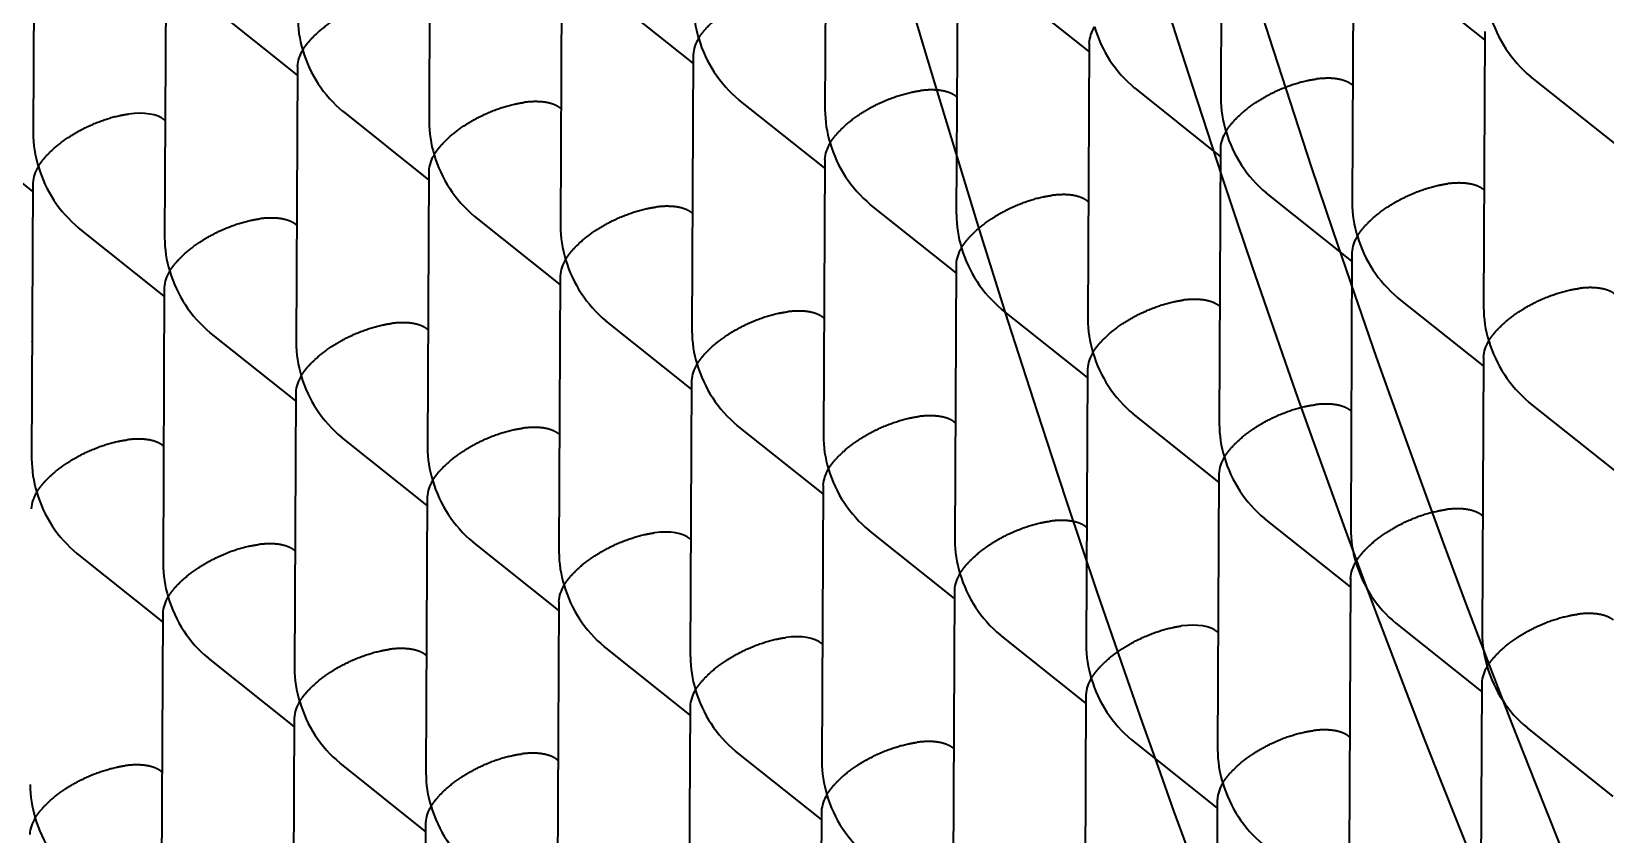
# Model space of a CAD drawing. Extents: x 23 to 587, y 4 to 413.
# Drawn here: x 421.05 to 426.75, y 137.73 to 140.64 of the extents above; entities that cross this region are included whole.
import ezdxf

# ---------------------------------------------------------------- set-up
doc = ezdxf.new("R2010")
doc.units = 0
doc.layers.get('0').update_dxf_attribs({"lineweight": 13})

# ---------------------------------------------------------------- blocks, each defined once
blk = doc.blocks.new('BLOCK6941')
at = {"color": 7, "lineweight": 35, "ltscale": 0.050027}
for p, q in [((-1.705, -3.276), (-1.714, -5.278)), ((-4.575, -3.361), (-4.585, -5.362)), ((-10.316, -3.53), (-10.326, -5.531)), ((-7.446, -3.446), (-7.455, -5.447)), ((-0.751, -4.036), (-0.761, -6.037)), ((-6.493, -4.205), (-6.502, -6.206)), ((-3.622, -4.12), (-3.632, -6.122)), ((-9.363, -4.29), (-9.373, -6.291)), ((-2.669, -4.88), (-2.679, -6.881)), ((0.202, -4.795), (0.192, -6.796)), ((-5.54, -4.964), (-5.549, -6.966)), ((-8.41, -5.049), (-8.42, -7.05)), ((-1.716, -5.639), (-1.725, -7.64)), ((-7.457, -5.808), (-7.467, -7.81)), ((-4.586, -5.724), (-4.596, -7.725)), ((-10.328, -5.893), (-10.337, -7.894)), ((-3.633, -6.483), (-3.643, -8.484)), ((-0.763, -6.399), (-0.772, -8.4)), ((-6.504, -6.568), (-6.514, -8.569)), ((-9.375, -6.652), (-9.384, -8.654)), ((0.19, -7.158), (0.181, -9.159)), ((-2.68, -7.243), (-2.69, -9.244)), ((-8.422, -7.412), (-8.431, -9.413)), ((-5.551, -7.327), (-5.561, -9.328)), ((-4.598, -8.087), (-4.607, -10.088)), ((-1.727, -8.002), (-1.737, -10.003)), ((-7.468, -8.171), (-7.478, -10.172)), ((-0.774, -8.761), (-0.784, -10.762)), ((-3.645, -8.846), (-3.654, -10.847)), ((-9.386, -9.015), (-9.396, -11.016)), ((-6.515, -8.931), (-6.525, -10.932)), ((0.179, -9.521), (0.169, -11.522)), ((-5.562, -9.69), (-5.572, -11.691)), ((-2.692, -9.605), (-2.701, -11.606)), ((-8.433, -9.775), (-8.442, -11.776)), ((-1.739, -10.365), (-1.748, -12.366)), ((-4.609, -10.449), (-4.619, -12.45)), ((-7.48, -10.534), (-7.489, -12.535))]:
    blk.add_line(p, q, dxfattribs=at)
at = {"color": 7, "lineweight": 35, "ltscale": 0.019884}
for p, q in [((-2.669, -4.941), (-3.291, -4.446)), ((0.201, -4.857), (-0.421, -4.361)), ((-5.54, -5.026), (-6.162, -4.53)), ((-8.41, -5.111), (-9.033, -4.615)), ((1.154, -5.616), (0.532, -5.121)), ((-1.716, -5.701), (-2.338, -5.205)), ((-4.587, -5.785), (-5.209, -5.29)), ((-10.328, -5.955), (-10.95, -5.459)), ((-7.457, -5.87), (-8.079, -5.374)), ((-3.634, -6.545), (-4.256, -6.049)), ((-0.763, -6.46), (-1.385, -5.965)), ((-6.504, -6.629), (-7.126, -6.134)), ((-9.375, -6.714), (-9.997, -6.218)), ((0.19, -7.219), (-0.432, -6.724)), ((-2.681, -7.304), (-3.303, -6.809)), ((-5.551, -7.389), (-6.173, -6.893)), ((-8.422, -7.473), (-9.044, -6.978)), ((1.143, -7.979), (0.521, -7.483)), ((-1.728, -8.063), (-2.35, -7.568)), ((-7.469, -8.233), (-8.091, -7.737)), ((-4.598, -8.148), (-5.22, -7.653)), ((-0.774, -8.823), (-1.397, -8.327)), ((-3.645, -8.907), (-4.267, -8.412)), ((-6.516, -8.992), (-7.138, -8.497)), ((-9.386, -9.077), (-10.008, -8.581)), ((0.179, -9.582), (-0.443, -9.087)), ((-2.692, -9.667), (-3.314, -9.171)), ((-8.433, -9.836), (-9.055, -9.341)), ((-5.563, -9.751), (-6.185, -9.256)), ((1.132, -10.342), (0.51, -9.846)), ((-4.609, -10.511), (-5.232, -10.015)), ((-1.739, -10.426), (-2.361, -9.931)), ((-7.48, -10.596), (-8.102, -10.1))]:
    blk.add_line(p, q, dxfattribs=at)
at = {"color": 7, "lineweight": 35, "ltscale": 0.00016101}
for p, q in [((-0.757, -5.186), (-0.762, -5.182)), ((-6.498, -5.356), (-6.503, -5.352)), ((-3.628, -5.271), (-3.633, -5.267)), ((-9.369, -5.44), (-9.374, -5.436)), ((-2.674, -6.03), (-2.68, -6.026)), ((0.196, -5.946), (0.191, -5.942)), ((-5.545, -6.115), (-5.55, -6.111)), ((-8.416, -6.2), (-8.421, -6.196)), ((-1.721, -6.79), (-1.726, -6.786)), ((-7.463, -6.959), (-7.468, -6.955)), ((-4.592, -6.874), (-4.597, -6.87)), ((-10.333, -7.044), (-10.338, -7.04)), ((-3.639, -7.634), (-3.644, -7.63)), ((-0.768, -7.549), (-0.773, -7.545)), ((-6.51, -7.718), (-6.515, -7.714)), ((-9.38, -7.803), (-9.385, -7.799)), ((0.185, -8.309), (0.18, -8.304)), ((-2.686, -8.393), (-2.691, -8.389)), ((-8.427, -8.562), (-8.432, -8.558)), ((-5.556, -8.478), (-5.561, -8.474)), ((-4.603, -9.237), (-4.608, -9.233)), ((-1.733, -9.153), (-1.738, -9.148)), ((-7.474, -9.322), (-7.479, -9.318)), ((-0.78, -9.912), (-0.785, -9.908)), ((-3.65, -9.997), (-3.655, -9.992)), ((-6.521, -10.081), (-6.526, -10.077)), ((-9.391, -10.166), (-9.397, -10.162))]:
    blk.add_line(p, q, dxfattribs=at)
at = {"color": 7, "lineweight": 35}
for centre, radius, start, end in [((-4.701, -4.6), 0.837, 180.2046, 197.1191), ((1.117, -4.42), 0.913, 196.3619, 230.1623), ((-7.571, -4.684), 0.837, 180.2046, 197.1191), ((-2.431, -4.894), 0.239, 146.5034, 176.6622), ((-1.754, -4.504), 0.913, 196.3594, 230.1725), ((-5.301, -4.978), 0.239, 146.5034, 176.6622), ((-4.624, -4.589), 0.913, 196.3619, 230.1623), ((-8.172, -5.063), 0.239, 146.5034, 176.6622), ((-7.495, -4.674), 0.913, 196.3619, 230.1623), ((-3.747, -5.359), 0.837, 180.2046, 197.1191), ((-0.877, -5.275), 0.837, 180.2046, 197.1191), ((-6.618, -5.444), 0.837, 180.2046, 197.1191), ((-9.489, -5.528), 0.837, 180.2046, 197.1191), ((-1.478, -5.653), 0.239, 146.5034, 176.6622), ((-0.8, -5.264), 0.913, 196.3619, 230.1623), ((-7.219, -5.822), 0.239, 146.5034, 176.6622), ((-6.542, -5.433), 0.913, 196.3619, 230.1623), ((-4.348, -5.738), 0.239, 146.5296, 176.692), ((-3.671, -5.348), 0.913, 196.3594, 230.1725), ((-10.09, -5.907), 0.239, 146.5296, 176.692), ((-9.412, -5.518), 0.913, 196.3619, 230.1623), ((0.076, -6.034), 0.837, 180.2046, 197.1191), ((-2.794, -6.119), 0.837, 180.2046, 197.1191), ((-5.665, -6.203), 0.837, 180.1991, 197.116), ((-8.536, -6.288), 0.837, 180.1991, 197.116), ((-3.395, -6.497), 0.239, 146.5034, 176.6622), ((-2.718, -6.108), 0.913, 196.3619, 230.1623), ((-0.525, -6.412), 0.239, 146.5034, 176.6622), ((0.153, -6.023), 0.913, 196.3619, 230.1623), ((-6.266, -6.582), 0.239, 146.5034, 176.6622), ((-5.589, -6.192), 0.913, 196.3619, 230.1623), ((-9.137, -6.666), 0.239, 146.5034, 176.6622), ((-8.459, -6.277), 0.913, 196.3594, 230.1725), ((1.029, -6.793), 0.837, 180.2046, 197.1191), ((-1.841, -6.878), 0.837, 180.2046, 197.1191), ((-7.582, -7.047), 0.837, 180.2046, 197.1191), ((-4.712, -6.963), 0.837, 180.2046, 197.1191), ((0.428, -7.172), 0.239, 146.5034, 176.6622), ((1.106, -6.782), 0.913, 196.3619, 230.1623), ((-2.442, -7.256), 0.239, 146.5034, 176.6622), ((-1.765, -6.867), 0.913, 196.3619, 230.1623), ((-8.183, -7.426), 0.239, 146.5034, 176.6622), ((-7.506, -7.036), 0.913, 196.3619, 230.1623), ((-5.313, -7.341), 0.239, 146.5034, 176.6622), ((-4.635, -6.952), 0.913, 196.3619, 230.1623), ((-0.888, -7.637), 0.837, 180.2046, 197.1191), ((-3.759, -7.722), 0.837, 180.1991, 197.116), ((-6.629, -7.807), 0.837, 180.2046, 197.1191), ((-9.5, -7.891), 0.837, 180.2046, 197.1191), ((-4.36, -8.1), 0.239, 146.5034, 176.6622), ((-3.682, -7.711), 0.913, 196.3619, 230.1623), ((-1.489, -8.016), 0.239, 146.5034, 176.6622), ((-0.812, -7.626), 0.913, 196.3619, 230.1623), ((-7.23, -8.185), 0.239, 146.5296, 176.692), ((-6.553, -7.796), 0.913, 196.3619, 230.1623), ((-10.101, -8.27), 0.239, 146.5034, 176.6622), ((-9.424, -7.88), 0.913, 196.3619, 230.1623), ((0.065, -8.397), 0.837, 180.2046, 197.1191), ((-2.806, -8.481), 0.837, 180.2046, 197.1191), ((-8.547, -8.651), 0.837, 180.2046, 197.1191), ((-5.676, -8.566), 0.837, 180.2046, 197.1191), ((-0.536, -8.775), 0.239, 146.5296, 176.692), ((0.141, -8.386), 0.913, 196.3619, 230.1623), ((-3.407, -8.86), 0.239, 146.5034, 176.6622), ((-2.729, -8.47), 0.913, 196.3619, 230.1623), ((-9.148, -9.029), 0.239, 146.5034, 176.6622), ((-8.471, -8.64), 0.913, 196.3594, 230.1725), ((-6.277, -8.944), 0.239, 146.5296, 176.692), ((-5.6, -8.555), 0.913, 196.3619, 230.1623), ((-1.853, -9.241), 0.837, 180.2046, 197.1191), ((1.018, -9.156), 0.837, 180.2046, 197.1191), ((-4.723, -9.325), 0.837, 180.2046, 197.1191), ((-7.594, -9.41), 0.837, 180.2046, 197.1191), ((0.417, -9.534), 0.239, 146.5296, 176.692), ((1.094, -9.145), 0.913, 196.3619, 230.1623), ((-5.324, -9.704), 0.239, 146.5034, 176.6622), ((-4.647, -9.314), 0.913, 196.3619, 230.1623), ((-2.454, -9.619), 0.239, 146.5034, 176.6622), ((-1.777, -9.23), 0.913, 196.3594, 230.1725), ((-8.195, -9.788), 0.239, 146.5034, 176.6622), ((-7.517, -9.399), 0.913, 196.3619, 230.1623), ((-0.9, -10), 0.837, 180.2046, 197.1191), ((-3.77, -10.085), 0.837, 180.2046, 197.1191), ((-9.511, -10.254), 0.837, 180.2046, 197.1191), ((-6.641, -10.169), 0.837, 180.2046, 197.1191), ((-1.5, -10.379), 0.239, 146.5034, 176.6622), ((-0.823, -9.989), 0.913, 196.3619, 230.1623), ((-4.371, -10.463), 0.239, 146.5034, 176.6622), ((-3.694, -10.074), 0.913, 196.3619, 230.1623), ((-10.112, -10.632), 0.239, 146.5034, 176.6622), ((-9.435, -10.243), 0.913, 196.3619, 230.1623), ((-7.242, -10.548), 0.239, 146.5034, 176.6622), ((-6.564, -10.158), 0.913, 196.3619, 230.1623)]:
    blk.add_arc(centre, radius, start, end, dxfattribs=at)
for centre in [(-9.827, -5.715), (-6.014, -8.752), (-2.191, -9.427), (-5.061, -9.511)]:
    blk.add_ellipse(centre, major_axis=(0.489, 0.234), ratio=0.464922, start_param=0.221717, end_param=0.956598, dxfattribs=at)
for points, knots in [([(-8.372, -4.931), (-8.356, -4.905), (-8.336, -4.878), (-8.313, -4.851), (-8.23, -4.768), (-8.116, -4.689), (-8.022, -4.637), (-7.899, -4.587), (-7.774, -4.559), (-7.755, -4.556), (-7.735, -4.552), (-7.716, -4.55)], [0, 0, 0, 0, 0, 0, 0.437223, 0.437223, 0.437223, 1.382095, 1.382095, 1.382095, 1.555484, 1.555484, 1.555484, 1.555484, 1.555484, 1.555484]), ([(-5.501, -4.846), (-5.485, -4.82), (-5.466, -4.793), (-5.442, -4.767), (-5.359, -4.683), (-5.245, -4.604), (-5.152, -4.552), (-5.028, -4.503), (-4.903, -4.475), (-4.884, -4.471), (-4.865, -4.468), (-4.846, -4.465)], [0, 0, 0, 0, 0, 0, 0.437223, 0.437223, 0.437223, 1.382095, 1.382095, 1.382095, 1.555484, 1.555484, 1.555484, 1.555484, 1.555484, 1.555484]), ([(-0.762, -5.182), (-0.785, -5.164), (-0.816, -5.149), (-0.855, -5.138), (-0.913, -5.132), (-0.978, -5.136), (-0.993, -5.137), (-1.007, -5.138), (-1.022, -5.14)], [0, 0, 0, 0, 0, 0, 0.4890695, 0.4890695, 0.4890695, 0.6239272, 0.6239272, 0.6239272, 0.6239272, 0.6239272, 0.6239272]), ([(-4.548, -5.606), (-4.532, -5.579), (-4.513, -5.553), (-4.489, -5.526), (-4.406, -5.443), (-4.292, -5.363), (-4.199, -5.312), (-4.075, -5.262), (-3.95, -5.234), (-3.931, -5.23), (-3.912, -5.227), (-3.893, -5.225)], [0, 0, 0, 0, 0, 0, 0.437223, 0.437223, 0.437223, 1.382095, 1.382095, 1.382095, 1.555484, 1.555484, 1.555484, 1.555484, 1.555484, 1.555484]), ([(-3.633, -5.267), (-3.656, -5.248), (-3.687, -5.233), (-3.725, -5.223), (-3.784, -5.217), (-3.849, -5.22), (-3.863, -5.221), (-3.878, -5.223), (-3.893, -5.225)], [0, 0, 0, 0, 0, 0, 0.4890695, 0.4890695, 0.4890695, 0.6239272, 0.6239272, 0.6239272, 0.6239272, 0.6239272, 0.6239272]), ([(-1.677, -5.521), (-1.661, -5.495), (-1.642, -5.468), (-1.618, -5.441), (-1.535, -5.358), (-1.421, -5.279), (-1.328, -5.227), (-1.205, -5.177), (-1.08, -5.149), (-1.06, -5.146), (-1.041, -5.143), (-1.022, -5.14)], [0, 0, 0, 0, 0, 0, 0.437223, 0.437223, 0.437223, 1.382095, 1.382095, 1.382095, 1.555484, 1.555484, 1.555484, 1.555484, 1.555484, 1.555484]), ([(-7.418, -5.69), (-7.403, -5.664), (-7.383, -5.637), (-7.36, -5.611), (-7.277, -5.527), (-7.163, -5.448), (-7.069, -5.396), (-6.946, -5.347), (-6.821, -5.319), (-6.801, -5.315), (-6.782, -5.312), (-6.763, -5.309)], [0, 0, 0, 0, 0, 0, 0.437223, 0.437223, 0.437223, 1.382095, 1.382095, 1.382095, 1.555484, 1.555484, 1.555484, 1.555484, 1.555484, 1.555484]), ([(-6.503, -5.352), (-6.527, -5.333), (-6.558, -5.318), (-6.596, -5.308), (-6.654, -5.302), (-6.72, -5.305), (-6.734, -5.306), (-6.749, -5.307), (-6.763, -5.309)], [0, 0, 0, 0, 0, 0, 0.4890695, 0.4890695, 0.4890695, 0.6239272, 0.6239272, 0.6239272, 0.6239272, 0.6239272, 0.6239272]), ([(-10.289, -5.775), (-10.273, -5.749), (-10.254, -5.722), (-10.23, -5.695), (-10.147, -5.612), (-10.033, -5.533), (-9.94, -5.481), (-9.816, -5.431), (-9.691, -5.403), (-9.672, -5.4), (-9.653, -5.396), (-9.634, -5.394)], [0, 0, 0, 0, 0, 0, 0.437223, 0.437223, 0.437223, 1.382095, 1.382095, 1.382095, 1.555484, 1.555484, 1.555484, 1.555484, 1.555484, 1.555484]), ([(-0.724, -6.28), (-0.708, -6.254), (-0.689, -6.227), (-0.665, -6.201), (-0.582, -6.117), (-0.468, -6.038), (-0.375, -5.987), (-0.251, -5.937), (-0.127, -5.909), (-0.107, -5.905), (-0.088, -5.902), (-0.069, -5.899)], [0, 0, 0, 0, 0, 0, 0.437223, 0.437223, 0.437223, 1.382095, 1.382095, 1.382095, 1.555484, 1.555484, 1.555484, 1.555484, 1.555484, 1.555484]), ([(0.191, -5.942), (0.168, -5.923), (0.137, -5.908), (0.098, -5.898), (0.04, -5.892), (-0.025, -5.895), (-0.04, -5.896), (-0.054, -5.898), (-0.069, -5.899)], [0, 0, 0, 0, 0, 0, 0.4890695, 0.4890695, 0.4890695, 0.6239272, 0.6239272, 0.6239272, 0.6239272, 0.6239272, 0.6239272]), ([(-3.595, -6.365), (-3.579, -6.339), (-3.56, -6.312), (-3.536, -6.285), (-3.453, -6.202), (-3.339, -6.123), (-3.246, -6.071), (-3.122, -6.021), (-2.997, -5.993), (-2.978, -5.99), (-2.959, -5.987), (-2.94, -5.984)], [0, 0, 0, 0, 0, 0, 0.437223, 0.437223, 0.437223, 1.382095, 1.382095, 1.382095, 1.555484, 1.555484, 1.555484, 1.555484, 1.555484, 1.555484]), ([(-2.68, -6.026), (-2.703, -6.008), (-2.734, -5.993), (-2.772, -5.982), (-2.831, -5.976), (-2.896, -5.98), (-2.91, -5.981), (-2.925, -5.982), (-2.94, -5.984)], [0, 0, 0, 0, 0, 0, 0.4890695, 0.4890695, 0.4890695, 0.6239272, 0.6239272, 0.6239272, 0.6239272, 0.6239272, 0.6239272]), ([(-9.336, -6.534), (-9.32, -6.508), (-9.301, -6.481), (-9.277, -6.455), (-9.194, -6.371), (-9.08, -6.292), (-8.987, -6.24), (-8.863, -6.191), (-8.738, -6.163), (-8.719, -6.159), (-8.7, -6.156), (-8.681, -6.153)], [0, 0, 0, 0, 0, 0, 0.437223, 0.437223, 0.437223, 1.382095, 1.382095, 1.382095, 1.555484, 1.555484, 1.555484, 1.555484, 1.555484, 1.555484]), ([(-8.421, -6.196), (-8.444, -6.177), (-8.475, -6.162), (-8.514, -6.152), (-8.572, -6.146), (-8.637, -6.149), (-8.652, -6.15), (-8.666, -6.151), (-8.681, -6.153)], [0, 0, 0, 0, 0, 0, 0.4890695, 0.4890695, 0.4890695, 0.6239272, 0.6239272, 0.6239272, 0.6239272, 0.6239272, 0.6239272]), ([(-6.465, -6.45), (-6.45, -6.423), (-6.43, -6.397), (-6.407, -6.37), (-6.324, -6.287), (-6.21, -6.207), (-6.116, -6.156), (-5.993, -6.106), (-5.868, -6.078), (-5.848, -6.074), (-5.829, -6.071), (-5.81, -6.069)], [0, 0, 0, 0, 0, 0, 0.437223, 0.437223, 0.437223, 1.382095, 1.382095, 1.382095, 1.555484, 1.555484, 1.555484, 1.555484, 1.555484, 1.555484]), ([(-5.55, -6.111), (-5.574, -6.092), (-5.604, -6.077), (-5.643, -6.067), (-5.701, -6.061), (-5.767, -6.064), (-5.781, -6.065), (-5.796, -6.067), (-5.81, -6.069)], [0, 0, 0, 0, 0, 0, 0.4890695, 0.4890695, 0.4890695, 0.6239272, 0.6239272, 0.6239272, 0.6239272, 0.6239272, 0.6239272]), ([(0.229, -7.04), (0.245, -7.014), (0.264, -6.987), (0.288, -6.96), (0.371, -6.877), (0.485, -6.797), (0.578, -6.746), (0.702, -6.696), (0.827, -6.668), (0.846, -6.664), (0.865, -6.661), (0.884, -6.659)], [0, 0, 0, 0, 0, 0, 0.437223, 0.437223, 0.437223, 1.382095, 1.382095, 1.382095, 1.555484, 1.555484, 1.555484, 1.555484, 1.555484, 1.555484]), ([(1.144, -6.701), (1.121, -6.682), (1.09, -6.667), (1.051, -6.657), (0.993, -6.651), (0.928, -6.654), (0.913, -6.655), (0.899, -6.657), (0.884, -6.659)], [0, 0, 0, 0, 0, 0, 0.4890695, 0.4890695, 0.4890695, 0.6239272, 0.6239272, 0.6239272, 0.6239272, 0.6239272, 0.6239272]), ([(-5.512, -7.209), (-5.496, -7.183), (-5.477, -7.156), (-5.453, -7.129), (-5.37, -7.046), (-5.256, -6.967), (-5.163, -6.915), (-5.04, -6.865), (-4.915, -6.837), (-4.895, -6.834), (-4.876, -6.831), (-4.857, -6.828)], [0, 0, 0, 0, 0, 0, 0.437223, 0.437223, 0.437223, 1.382095, 1.382095, 1.382095, 1.555484, 1.555484, 1.555484, 1.555484, 1.555484, 1.555484]), ([(-4.597, -6.87), (-4.62, -6.852), (-4.651, -6.837), (-4.69, -6.826), (-4.748, -6.82), (-4.814, -6.824), (-4.828, -6.825), (-4.842, -6.826), (-4.857, -6.828)], [0, 0, 0, 0, 0, 0, 0.4890695, 0.4890695, 0.4890695, 0.6239272, 0.6239272, 0.6239272, 0.6239272, 0.6239272, 0.6239272]), ([(-2.642, -7.124), (-2.626, -7.098), (-2.607, -7.071), (-2.583, -7.045), (-2.5, -6.961), (-2.386, -6.882), (-2.293, -6.831), (-2.169, -6.781), (-2.044, -6.753), (-2.025, -6.749), (-2.005, -6.746), (-1.987, -6.743)], [0, 0, 0, 0, 0, 0, 0.437223, 0.437223, 0.437223, 1.382095, 1.382095, 1.382095, 1.555484, 1.555484, 1.555484, 1.555484, 1.555484, 1.555484]), ([(-1.726, -6.786), (-1.75, -6.767), (-1.781, -6.752), (-1.819, -6.742), (-1.878, -6.736), (-1.943, -6.739), (-1.957, -6.74), (-1.972, -6.742), (-1.987, -6.743)], [0, 0, 0, 0, 0, 0, 0.4890695, 0.4890695, 0.4890695, 0.6239272, 0.6239272, 0.6239272, 0.6239272, 0.6239272, 0.6239272]), ([(-8.383, -7.294), (-8.367, -7.267), (-8.348, -7.241), (-8.324, -7.214), (-8.241, -7.131), (-8.127, -7.051), (-8.034, -7), (-7.91, -6.95), (-7.785, -6.922), (-7.766, -6.918), (-7.747, -6.915), (-7.728, -6.913)], [0, 0, 0, 0, 0, 0, 0.437223, 0.437223, 0.437223, 1.382095, 1.382095, 1.382095, 1.555484, 1.555484, 1.555484, 1.555484, 1.555484, 1.555484]), ([(-7.468, -6.955), (-7.491, -6.936), (-7.522, -6.921), (-7.56, -6.911), (-7.619, -6.905), (-7.684, -6.908), (-7.698, -6.909), (-7.713, -6.911), (-7.728, -6.913)], [0, 0, 0, 0, 0, 0, 0.4890695, 0.4890695, 0.4890695, 0.6239272, 0.6239272, 0.6239272, 0.6239272, 0.6239272, 0.6239272]), ([(-1.689, -7.884), (-1.673, -7.858), (-1.653, -7.831), (-1.63, -7.804), (-1.547, -7.721), (-1.433, -7.641), (-1.34, -7.59), (-1.216, -7.54), (-1.091, -7.512), (-1.072, -7.508), (-1.052, -7.505), (-1.033, -7.503)], [0, 0, 0, 0, 0, 0, 0.437223, 0.437223, 0.437223, 1.382095, 1.382095, 1.382095, 1.555484, 1.555484, 1.555484, 1.555484, 1.555484, 1.555484]), ([(-0.773, -7.545), (-0.797, -7.526), (-0.828, -7.511), (-0.866, -7.501), (-0.925, -7.495), (-0.99, -7.498), (-1.004, -7.499), (-1.019, -7.501), (-1.033, -7.503)], [0, 0, 0, 0, 0, 0, 0.4890695, 0.4890695, 0.4890695, 0.6239272, 0.6239272, 0.6239272, 0.6239272, 0.6239272, 0.6239272]), ([(-4.559, -7.968), (-4.543, -7.942), (-4.524, -7.915), (-4.5, -7.889), (-4.417, -7.805), (-4.303, -7.726), (-4.21, -7.675), (-4.087, -7.625), (-3.962, -7.597), (-3.942, -7.593), (-3.923, -7.59), (-3.904, -7.587)], [0, 0, 0, 0, 0, 0, 0.437223, 0.437223, 0.437223, 1.382095, 1.382095, 1.382095, 1.555484, 1.555484, 1.555484, 1.555484, 1.555484, 1.555484]), ([(-3.644, -7.63), (-3.667, -7.611), (-3.698, -7.596), (-3.737, -7.586), (-3.795, -7.58), (-3.86, -7.583), (-3.875, -7.584), (-3.889, -7.586), (-3.904, -7.587)], [0, 0, 0, 0, 0, 0, 0.4890695, 0.4890695, 0.4890695, 0.6239272, 0.6239272, 0.6239272, 0.6239272, 0.6239272, 0.6239272]), ([(-10.3, -8.138), (-10.285, -8.111), (-10.265, -8.085), (-10.242, -8.058), (-10.159, -7.975), (-10.045, -7.895), (-9.951, -7.844), (-9.828, -7.794), (-9.703, -7.766), (-9.683, -7.762), (-9.664, -7.759), (-9.645, -7.757)], [0, 0, 0, 0, 0, 0, 0.437223, 0.437223, 0.437223, 1.382095, 1.382095, 1.382095, 1.555484, 1.555484, 1.555484, 1.555484, 1.555484, 1.555484]), ([(-9.385, -7.799), (-9.409, -7.78), (-9.44, -7.765), (-9.478, -7.755), (-9.536, -7.749), (-9.602, -7.752), (-9.616, -7.753), (-9.631, -7.755), (-9.645, -7.757)], [0, 0, 0, 0, 0, 0, 0.4890695, 0.4890695, 0.4890695, 0.6239272, 0.6239272, 0.6239272, 0.6239272, 0.6239272, 0.6239272]), ([(-7.43, -8.053), (-7.414, -8.027), (-7.395, -8), (-7.371, -7.973), (-7.288, -7.89), (-7.174, -7.811), (-7.081, -7.759), (-6.957, -7.709), (-6.832, -7.681), (-6.813, -7.678), (-6.794, -7.675), (-6.775, -7.672)], [0, 0, 0, 0, 0, 0, 0.437223, 0.437223, 0.437223, 1.382095, 1.382095, 1.382095, 1.555484, 1.555484, 1.555484, 1.555484, 1.555484, 1.555484]), ([(-6.515, -7.714), (-6.538, -7.696), (-6.569, -7.681), (-6.607, -7.67), (-6.666, -7.664), (-6.731, -7.668), (-6.745, -7.669), (-6.76, -7.67), (-6.775, -7.672)], [0, 0, 0, 0, 0, 0, 0.4890695, 0.4890695, 0.4890695, 0.6239272, 0.6239272, 0.6239272, 0.6239272, 0.6239272, 0.6239272]), ([(-0.736, -8.643), (-0.72, -8.617), (-0.7, -8.59), (-0.677, -8.563), (-0.594, -8.48), (-0.48, -8.401), (-0.386, -8.349), (-0.263, -8.299), (-0.138, -8.272), (-0.119, -8.268), (-0.099, -8.265), (-0.08, -8.262)], [0, 0, 0, 0, 0, 0, 0.437223, 0.437223, 0.437223, 1.382095, 1.382095, 1.382095, 1.555484, 1.555484, 1.555484, 1.555484, 1.555484, 1.555484]), ([(0.18, -8.304), (0.156, -8.286), (0.125, -8.271), (0.087, -8.26), (0.028, -8.254), (-0.037, -8.258), (-0.051, -8.259), (-0.066, -8.26), (-0.08, -8.262)], [0, 0, 0, 0, 0, 0, 0.4890695, 0.4890695, 0.4890695, 0.6239272, 0.6239272, 0.6239272, 0.6239272, 0.6239272, 0.6239272]), ([(-6.477, -8.812), (-6.461, -8.786), (-6.442, -8.759), (-6.418, -8.733), (-6.335, -8.649), (-6.221, -8.57), (-6.128, -8.519), (-6.004, -8.469), (-5.879, -8.441), (-5.86, -8.437), (-5.841, -8.434), (-5.822, -8.431)], [0, 0, 0, 0, 0, 0, 0.437223, 0.437223, 0.437223, 1.382095, 1.382095, 1.382095, 1.555484, 1.555484, 1.555484, 1.555484, 1.555484, 1.555484]), ([(-3.606, -8.728), (-3.59, -8.702), (-3.571, -8.675), (-3.547, -8.648), (-3.464, -8.565), (-3.35, -8.485), (-3.257, -8.434), (-3.133, -8.384), (-3.008, -8.356), (-2.989, -8.352), (-2.97, -8.349), (-2.951, -8.347)], [0, 0, 0, 0, 0, 0, 0.437223, 0.437223, 0.437223, 1.382095, 1.382095, 1.382095, 1.555484, 1.555484, 1.555484, 1.555484, 1.555484, 1.555484]), ([(-2.691, -8.389), (-2.714, -8.37), (-2.745, -8.355), (-2.784, -8.345), (-2.842, -8.339), (-2.907, -8.342), (-2.922, -8.343), (-2.936, -8.345), (-2.951, -8.347)], [0, 0, 0, 0, 0, 0, 0.4890695, 0.4890695, 0.4890695, 0.6239272, 0.6239272, 0.6239272, 0.6239272, 0.6239272, 0.6239272]), ([(-9.347, -8.897), (-9.332, -8.871), (-9.312, -8.844), (-9.289, -8.817), (-9.206, -8.734), (-9.091, -8.655), (-8.998, -8.603), (-8.875, -8.553), (-8.75, -8.525), (-8.73, -8.522), (-8.711, -8.519), (-8.692, -8.516)], [0, 0, 0, 0, 0, 0, 0.437223, 0.437223, 0.437223, 1.382095, 1.382095, 1.382095, 1.555484, 1.555484, 1.555484, 1.555484, 1.555484, 1.555484]), ([(-8.432, -8.558), (-8.455, -8.54), (-8.486, -8.525), (-8.525, -8.514), (-8.583, -8.508), (-8.649, -8.512), (-8.663, -8.513), (-8.677, -8.514), (-8.692, -8.516)], [0, 0, 0, 0, 0, 0, 0.4890695, 0.4890695, 0.4890695, 0.6239272, 0.6239272, 0.6239272, 0.6239272, 0.6239272, 0.6239272]), ([(1.133, -9.064), (1.109, -9.045), (1.078, -9.03), (1.04, -9.02), (0.982, -9.014), (0.916, -9.017), (0.902, -9.018), (0.887, -9.02), (0.873, -9.022)], [0, 0, 0, 0, 0, 0, 0.4890695, 0.4890695, 0.4890695, 0.6239272, 0.6239272, 0.6239272, 0.6239272, 0.6239272, 0.6239272]), ([(-2.653, -9.487), (-2.637, -9.461), (-2.618, -9.434), (-2.594, -9.407), (-2.511, -9.324), (-2.397, -9.245), (-2.304, -9.193), (-2.18, -9.143), (-2.055, -9.116), (-2.036, -9.112), (-2.017, -9.109), (-1.998, -9.106)], [0, 0, 0, 0, 0, 0, 0.437223, 0.437223, 0.437223, 1.382095, 1.382095, 1.382095, 1.555484, 1.555484, 1.555484, 1.555484, 1.555484, 1.555484]), ([(0.218, -9.403), (0.233, -9.376), (0.253, -9.349), (0.276, -9.323), (0.359, -9.239), (0.473, -9.16), (0.567, -9.109), (0.69, -9.059), (0.815, -9.031), (0.835, -9.027), (0.854, -9.024), (0.873, -9.022)], [0, 0, 0, 0, 0, 0, 0.437223, 0.437223, 0.437223, 1.382095, 1.382095, 1.382095, 1.555484, 1.555484, 1.555484, 1.555484, 1.555484, 1.555484]), ([(-5.524, -9.572), (-5.508, -9.546), (-5.488, -9.519), (-5.465, -9.492), (-5.382, -9.409), (-5.268, -9.329), (-5.175, -9.278), (-5.051, -9.228), (-4.926, -9.2), (-4.907, -9.196), (-4.887, -9.193), (-4.869, -9.191)], [0, 0, 0, 0, 0, 0, 0.437223, 0.437223, 0.437223, 1.382095, 1.382095, 1.382095, 1.555484, 1.555484, 1.555484, 1.555484, 1.555484, 1.555484]), ([(-8.394, -9.656), (-8.378, -9.63), (-8.359, -9.603), (-8.335, -9.577), (-8.252, -9.493), (-8.138, -9.414), (-8.045, -9.363), (-7.922, -9.313), (-7.797, -9.285), (-7.777, -9.281), (-7.758, -9.278), (-7.739, -9.275)], [0, 0, 0, 0, 0, 0, 0.437223, 0.437223, 0.437223, 1.382095, 1.382095, 1.382095, 1.555484, 1.555484, 1.555484, 1.555484, 1.555484, 1.555484]), ([(-7.479, -9.318), (-7.502, -9.299), (-7.533, -9.284), (-7.572, -9.274), (-7.63, -9.268), (-7.695, -9.271), (-7.71, -9.272), (-7.724, -9.274), (-7.739, -9.275)], [0, 0, 0, 0, 0, 0, 0.4890695, 0.4890695, 0.4890695, 0.6239272, 0.6239272, 0.6239272, 0.6239272, 0.6239272, 0.6239272]), ([(-1.7, -10.247), (-1.684, -10.22), (-1.665, -10.193), (-1.641, -10.167), (-1.558, -10.083), (-1.444, -10.004), (-1.351, -9.953), (-1.227, -9.903), (-1.102, -9.875), (-1.083, -9.871), (-1.064, -9.868), (-1.045, -9.866)], [0, 0, 0, 0, 0, 0, 0.437223, 0.437223, 0.437223, 1.382095, 1.382095, 1.382095, 1.555484, 1.555484, 1.555484, 1.555484, 1.555484, 1.555484]), ([(-0.785, -9.908), (-0.808, -9.889), (-0.839, -9.874), (-0.878, -9.864), (-0.936, -9.858), (-1.001, -9.861), (-1.016, -9.862), (-1.03, -9.864), (-1.045, -9.866)], [0, 0, 0, 0, 0, 0, 0.4890695, 0.4890695, 0.4890695, 0.6239272, 0.6239272, 0.6239272, 0.6239272, 0.6239272, 0.6239272]), ([(-7.441, -10.416), (-7.425, -10.39), (-7.406, -10.363), (-7.382, -10.336), (-7.299, -10.253), (-7.185, -10.173), (-7.092, -10.122), (-6.968, -10.072), (-6.843, -10.044), (-6.824, -10.04), (-6.805, -10.037), (-6.786, -10.035)], [0, 0, 0, 0, 0, 0, 0.437223, 0.437223, 0.437223, 1.382095, 1.382095, 1.382095, 1.555484, 1.555484, 1.555484, 1.555484, 1.555484, 1.555484]), ([(-6.526, -10.077), (-6.549, -10.058), (-6.58, -10.043), (-6.619, -10.033), (-6.677, -10.027), (-6.742, -10.03), (-6.757, -10.031), (-6.771, -10.033), (-6.786, -10.035)], [0, 0, 0, 0, 0, 0, 0.4890695, 0.4890695, 0.4890695, 0.6239272, 0.6239272, 0.6239272, 0.6239272, 0.6239272, 0.6239272]), ([(-4.571, -10.331), (-4.555, -10.305), (-4.535, -10.278), (-4.512, -10.251), (-4.429, -10.168), (-4.315, -10.089), (-4.221, -10.037), (-4.098, -9.987), (-3.973, -9.96), (-3.954, -9.956), (-3.934, -9.953), (-3.915, -9.95)], [0, 0, 0, 0, 0, 0, 0.437223, 0.437223, 0.437223, 1.382095, 1.382095, 1.382095, 1.555484, 1.555484, 1.555484, 1.555484, 1.555484, 1.555484]), ([(-3.655, -9.992), (-3.679, -9.974), (-3.71, -9.959), (-3.748, -9.948), (-3.807, -9.942), (-3.872, -9.946), (-3.886, -9.947), (-3.901, -9.948), (-3.915, -9.95)], [0, 0, 0, 0, 0, 0, 0.4890695, 0.4890695, 0.4890695, 0.6239272, 0.6239272, 0.6239272, 0.6239272, 0.6239272, 0.6239272]), ([(-10.312, -10.5), (-10.296, -10.474), (-10.277, -10.447), (-10.253, -10.421), (-10.17, -10.337), (-10.056, -10.258), (-9.963, -10.207), (-9.839, -10.157), (-9.714, -10.129), (-9.695, -10.125), (-9.676, -10.122), (-9.657, -10.119)], [0, 0, 0, 0, 0, 0, 0.437223, 0.437223, 0.437223, 1.382095, 1.382095, 1.382095, 1.555484, 1.555484, 1.555484, 1.555484, 1.555484, 1.555484]), ([(-9.397, -10.162), (-9.42, -10.143), (-9.451, -10.128), (-9.489, -10.118), (-9.548, -10.112), (-9.613, -10.115), (-9.627, -10.116), (-9.642, -10.118), (-9.657, -10.119)], [0, 0, 0, 0, 0, 0, 0.4890695, 0.4890695, 0.4890695, 0.6239272, 0.6239272, 0.6239272, 0.6239272, 0.6239272, 0.6239272])]:
    blk.add_open_spline(points, degree=5, knots=knots, dxfattribs=at)
blk = doc.blocks.new('BLOCK6951')
at = {"color": 7, "lineweight": 35}
for centre, major_axis, start_param, end_param in [((-0.087, -0.188), (-5.919, 45.366), 0.019728, 3.121964), ((-0.734, -0.272), (-5.919, 45.366), 0.000034, 3.141627), ((-0.734, -0.272), (-6.501, 49.828), 1.212678, 3.141627)]:
    blk.add_ellipse(centre, major_axis=major_axis, ratio=0.361678, start_param=start_param, end_param=end_param, dxfattribs=at)

msp = doc.modelspace()

# ---------------------------------------------------------------- block references
at = {"lineweight": 0, "xscale": 0.5, "yscale": 0.5, "zscale": 0.5}
for name, p in [('BLOCK6951', (431.573, 151.8767)), ('BLOCK6941', (426.2143, 143.0406))]:
    msp.add_blockref(name, p, dxfattribs=at)

doc.saveas('drawing.dxf')
